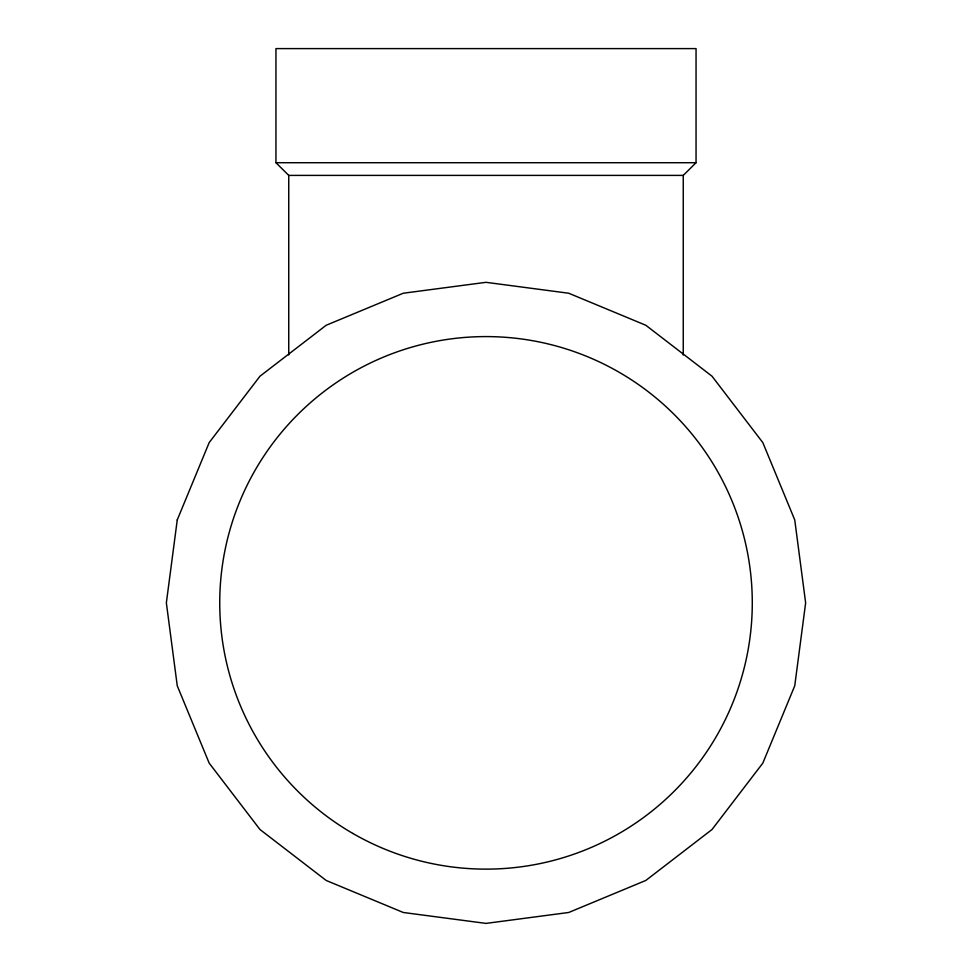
<?xml version="1.0" encoding="UTF-8"?>
<svg xmlns="http://www.w3.org/2000/svg" width="972" height="972" viewBox="0 0 972 972"><rect width="100%" height="100%" fill="white"/><g stroke="black" fill="none" stroke-linecap="round" stroke-linejoin="round"><path stroke-width="1.46" d="M275.951 162.713L275.951 48.6L696.049 48.6L696.049 162.713L683.255 175.397L288.745 175.397L275.951 162.713L696.049 162.713M288.745 354.987L288.745 175.397M683.255 354.987L683.255 175.397M177.256 519.911L166.358 602.859L177.256 685.807L209.174 763.117L259.974 829.505L326.167 880.45L403.259 912.477L486 923.4L568.742 912.477L645.833 880.45L712.026 829.505L762.826 763.117L794.744 685.807L805.642 602.859L794.744 519.911L762.826 442.6L712.026 376.213L645.833 325.268L568.742 293.24L486 282.317L403.259 293.24L326.167 325.268L259.974 376.213L209.174 442.6L177.256 519.911M352.86 833.454A266.279 266.279 0 0 0 752.279 602.859A266.279 266.279 0 0 0 352.86 372.264A266.279 266.279 0 0 0 352.86 833.454"/></g></svg>
